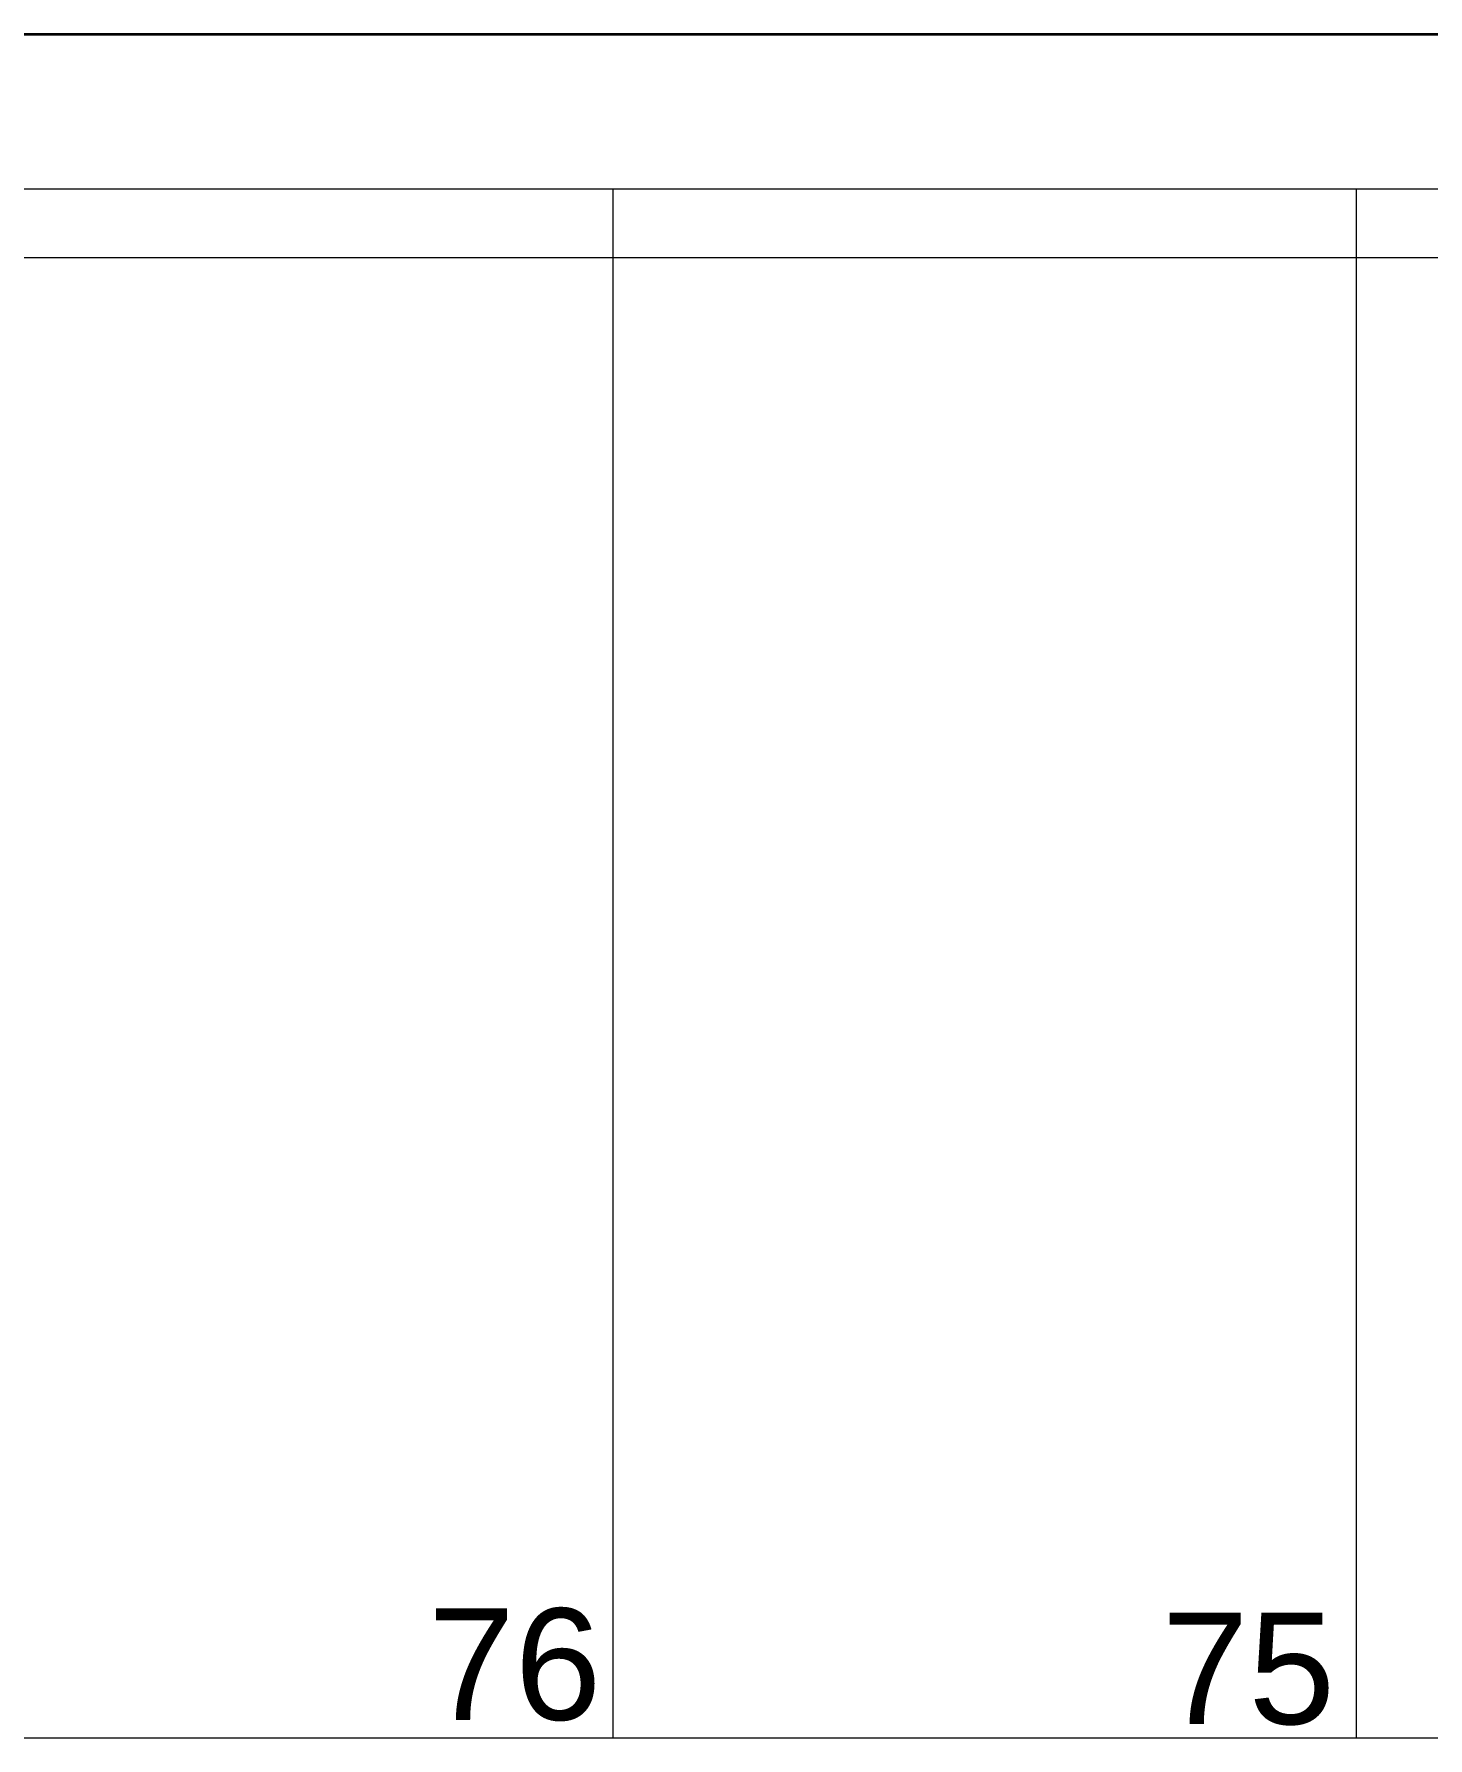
# Model space of a CAD drawing. Header units: inches. Extents: x 13 to 261, y -112 to -47.
# Drawn here: x 50.58 to 55.08, y -57.63 to -52.13 of the extents above; entities that cross this region are included whole.
import ezdxf

# ---------------------------------------------------------------- set-up
doc = ezdxf.new("R2010")
doc.units = ezdxf.units.IN
doc.header["$MEASUREMENT"] = 0
doc.linetypes.add('ACAD_ISO04W100', pattern=[30, 24, -3, 0, -3])
for name, color, linetype, lineweight in [('CAJONES', 3, 'Continuous', 20), ('EJES', 1, 'ACAD_ISO04W100', 13), ('MUROS', 5, 'Continuous', 35), ('TEXTOS', 124, 'Continuous', 30)]:
    doc.layers.add(name, color=color, linetype=linetype, lineweight=lineweight)
doc.styles.add('TEXTOS', font='ARIALUNI.TTF', dxfattribs={"height": 0.36})

msp = doc.modelspace()

# ---------------------------------------------------------------- linework, layer by layer
at = {"layer": 'CAJONES'}
for p, q in [((18.8507, -52.6268), (71.6507, -52.6268)), ((52.4507, -52.6268), (52.4507, -57.6268)), ((54.8507, -52.6268), (54.8507, -57.6268)), ((18.8507, -57.6268), (71.6507, -57.6268))]:
    msp.add_line(p, q, dxfattribs=at)
at = {"layer": 'EJES', "color": 1, "ltscale": 0.3}
msp.add_line((12.6505, -52.848), (116.0507, -52.848), dxfattribs=at)
at = {"layer": 'MUROS'}
msp.add_line((16.6507, -52.1268), (116.3507, -52.1268), dxfattribs=at)

# ---------------------------------------------------------------- texts
at = {"layer": 'TEXTOS', "style": 'TEXTOS'}
for s, p in [('76', (51.8545, -57.5686)), ('75', (54.2231, -57.5823))]:
    msp.add_text(s, height=0.36, dxfattribs=at).set_placement(p)

doc.saveas('drawing.dxf')
